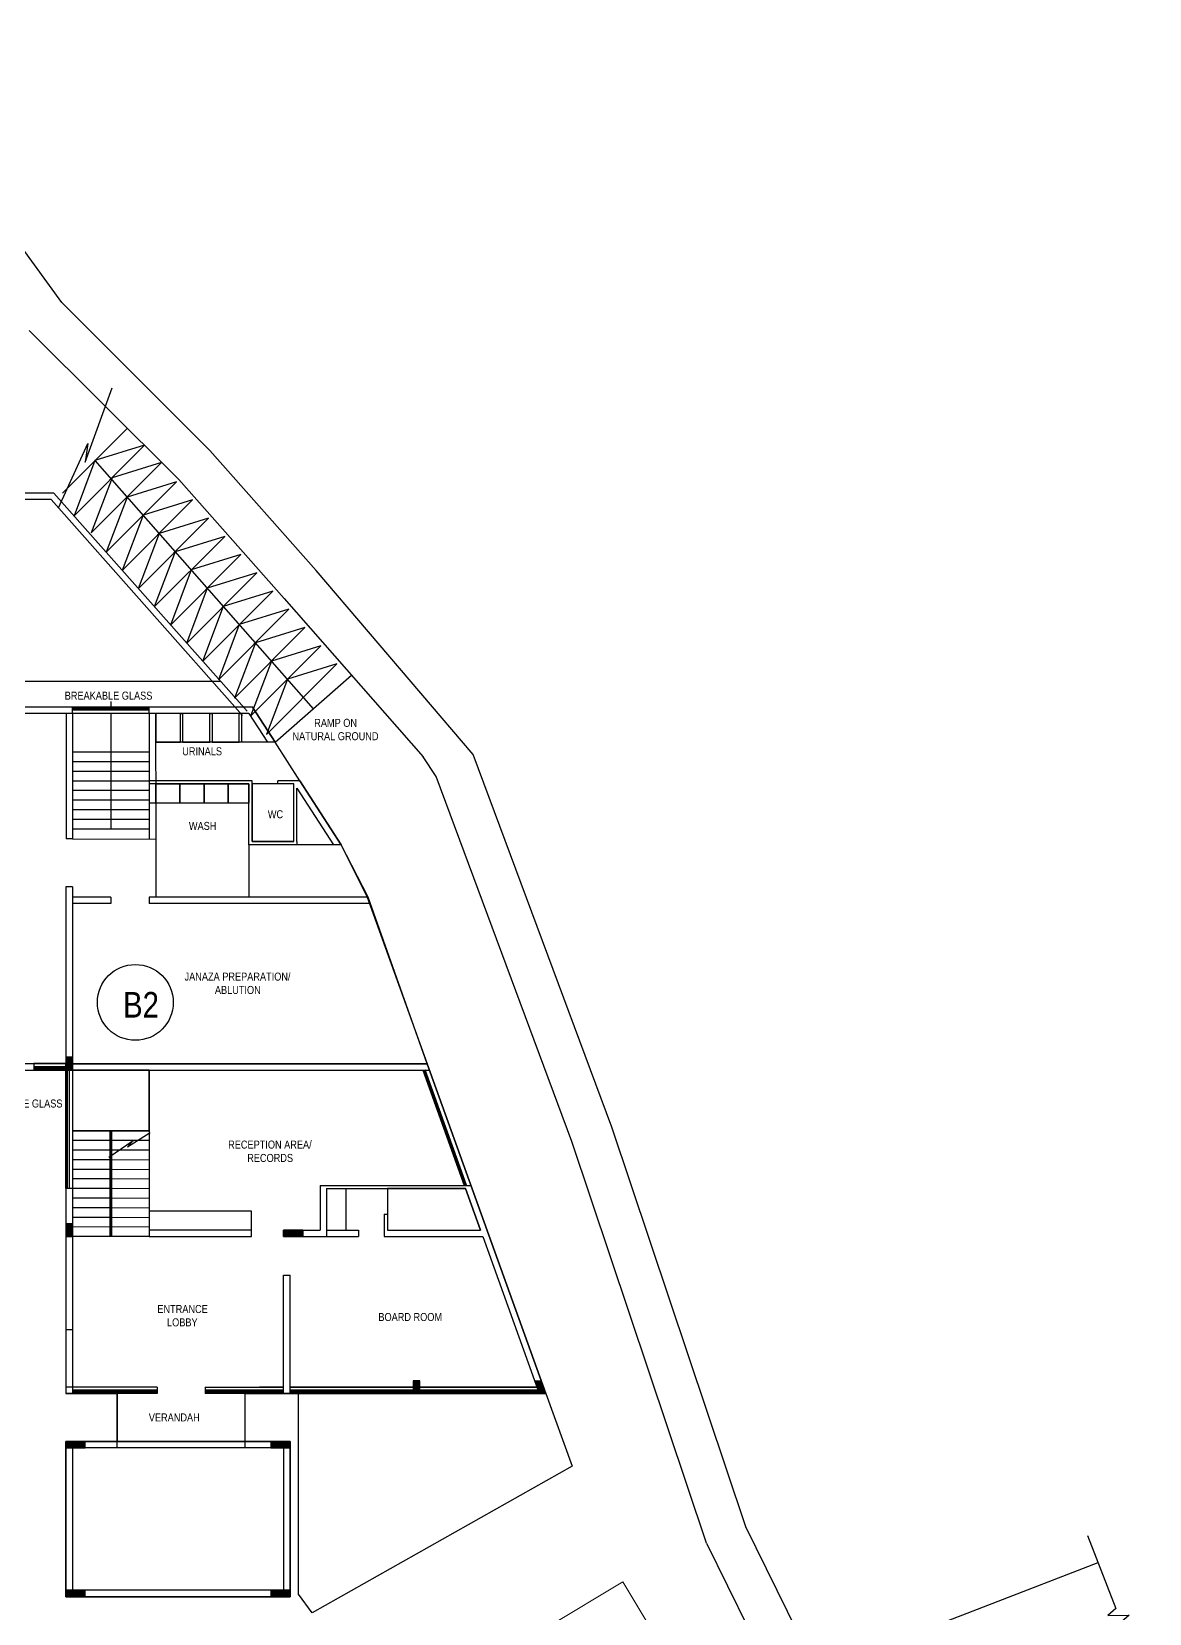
# Model space of a CAD drawing. Header units: metres. Extents: x -705149 to -704678, y -35173 to -35072.
# Drawn here: x -704712.51 to -704677.6, y -35132.01 to -35082.61 of the extents above; entities that cross this region are included whole.
import ezdxf

# ---------------------------------------------------------------- set-up
doc = ezdxf.new("R2010")
doc.units = ezdxf.units.M
doc.header["$LTSCALE"] = 1500
doc.linetypes.add('DASHED2', pattern=[0.375, 0.25, -0.125])
for name, color, linetype in [('BATH', 3, 'Continuous'), ('BLK_1_FLR_3_SP_WC', 7, 'Continuous'), ('BLK_2_FLR_0_BLT_UP_AREA', 1, 'Continuous'), ('BLK_2_FLR_0_BLT_UP_AREA_DEDUCT', 1, 'Continuous'), ('Lines', 7, 'Continuous'), ('PARKING_SLOT', 157, 'Continuous'), ('TWO_WHEELER_PARKING', 8, 'Continuous'), ('URINAL', 7, 'Continuous'), ('WALL', 7, 'Continuous'), ('walls', 50, 'Continuous'), ('WATER_CLOSET', 7, 'Continuous'), ('WC_BATH', 7, 'Continuous')]:
    doc.layers.add(name, color=color, linetype=linetype)
doc.styles.add('style4', font='arial.ttf', dxfattribs={"height": 100})

msp = doc.modelspace()

# ---------------------------------------------------------------- hatches: boundary and pattern name
at = {"layer": 'walls', "linetype": 'Continuous'}
h = msp.add_hatch(color=3, dxfattribs=at)
h.dxf.hatch_style = 1
h.paths.add_polyline_path([(-704711.23779, -35114.64531), (-704711.43779, -35114.64531), (-704711.43779, -35115.04531), (-704711.23779, -35115.04531)])
h = msp.add_hatch(color=3, dxfattribs=at)
h.dxf.hatch_style = 1
h.paths.add_polyline_path([(-704711.23826, -35119.84531), (-704711.43826, -35119.84531), (-704711.43826, -35120.24531), (-704711.23826, -35120.24531)])
h = msp.add_hatch(color=3, dxfattribs=at)
h.dxf.hatch_style = 1
h.paths.add_polyline_path([(-704704.63949, -35120.24554), (-704704.03949, -35120.24554), (-704704.03949, -35120.04554), (-704704.63949, -35120.04554)])
h = msp.add_hatch(color=3, dxfattribs=at)
h.dxf.hatch_style = 1
h.paths.add_polyline_path([(-704700.38868, -35124.74597), (-704700.58868, -35124.74597), (-704700.58868, -35125.14597), (-704700.38868, -35125.14597)])
h = msp.add_hatch(color=3, dxfattribs=at)
h.dxf.hatch_style = 1
h.paths.add_polyline_path([(-704696.58969, -35124.74597), (-704696.80226, -35124.74597), (-704696.65825, -35125.14597), (-704696.44568, -35125.14597)])
h = msp.add_hatch(color=3, dxfattribs=at)
h.dxf.hatch_style = 1
h.paths.add_polyline_path([(-704711.43868, -35126.84501), (-704710.83868, -35126.84501), (-704710.83868, -35126.64501), (-704711.43868, -35126.64501)])
h = msp.add_hatch(color=3, dxfattribs=at)
h.dxf.hatch_style = 1
h.paths.add_polyline_path([(-704705.03868, -35126.84501), (-704704.43868, -35126.84501), (-704704.43868, -35126.64501), (-704705.03868, -35126.64501)])
h = msp.add_hatch(color=3, dxfattribs=at)
h.dxf.hatch_style = 1
h.paths.add_polyline_path([(-704711.43868, -35131.49296), (-704710.83868, -35131.49296), (-704710.83868, -35131.29296), (-704711.43868, -35131.29296)])
h = msp.add_hatch(color=3, dxfattribs=at)
h.dxf.hatch_style = 1
h.paths.add_polyline_path([(-704705.03868, -35131.49296), (-704704.43868, -35131.49296), (-704704.43868, -35131.29296), (-704705.03868, -35131.29296)])

# ---------------------------------------------------------------- linework, layer by layer
at = {"layer": 'BATH', "linetype": 'Continuous', "elevation": 197.15811}
for points in [[(-704708.63585, -35106.10715), (-704707.88085, -35106.10715), (-704707.88085, -35106.70715), (-704708.63585, -35106.70715)], [(-704707.88085, -35106.10715), (-704707.12585, -35106.10715), (-704707.12585, -35106.70715), (-704707.88085, -35106.70715)], [(-704707.12585, -35106.10715), (-704706.37085, -35106.10715), (-704706.37085, -35106.70715), (-704707.12585, -35106.70715)], [(-704706.37085, -35106.10715), (-704705.72574, -35106.10715), (-704705.72574, -35106.70715), (-704706.37085, -35106.70715)]]:
    msp.add_lwpolyline(points, close=True, dxfattribs=at)
at = {"layer": 'BLK_1_FLR_3_SP_WC', "linetype": 'Continuous', "elevation": 197.01733}
msp.add_lwpolyline([(-704711.23887, -35116.94531), (-704708.83779, -35116.94531), (-704708.83779, -35115.04546), (-704711.23887, -35115.04546)], close=True, dxfattribs=at)
at = {"layer": 'BLK_2_FLR_0_BLT_UP_AREA', "color": 16, "linetype": 'Continuous', "elevation": 197.07291}
msp.add_lwpolyline([(-704718.31361, -35103.70689), (-704718.34637, -35115.04485), (-704711.39067, -35115.04531), (-704711.39089, -35114.8453), (-704700.15381, -35114.84602), (-704702.00436, -35109.64581), (-704702.84628, -35108.00715), (-704704.13476, -35106.00715), (-704704.90801, -35104.80689), (-704705.61668, -35103.70689)], close=True, dxfattribs=at)
at = {"layer": 'BLK_2_FLR_0_BLT_UP_AREA', "color": 7, "linetype": 'Continuous', "elevation": 197.25836}
msp.add_lwpolyline([(-704711.43868, -35131.49296), (-704704.43868, -35131.49296), (-704704.43868, -35126.64501), (-704705.83873, -35126.64501), (-704705.83873, -35125.14462), (-704696.44637, -35125.14406), (-704700.15381, -35114.84602), (-704711.43779, -35114.83677), (-704711.43873, -35125.14483), (-704709.83873, -35125.14986), (-704709.83873, -35126.64501), (-704711.43868, -35126.64501)], close=True, dxfattribs=at)
at = {"layer": 'BLK_2_FLR_0_BLT_UP_AREA_DEDUCT', "color": 7, "linetype": 'Continuous', "elevation": 197.25836}
msp.add_lwpolyline([(-704711.43868, -35126.64501), (-704704.43868, -35126.64501), (-704704.43868, -35131.49296), (-704711.43868, -35131.49296)], close=True, dxfattribs=at)
at = {"layer": 'Lines', "color": 1, "linetype": 'Continuous'}
for p, q in [((-704707.90929, -35096.60441, 197.07291), (-704712.58312, -35091.94116, 197.07291)), ((-704707.90929, -35096.60441, 197.07291), (-704712.58312, -35091.94116, 197.07291)), ((-704704.62491, -35100.3115, 197.07291), (-704707.90929, -35096.60441, 197.07291)), ((-704704.62491, -35100.3115, 197.07291), (-704707.90929, -35096.60441, 197.07291)), ((-704705.92413, -35103.97215, 197.07291), (-704711.902, -35097.22492, 197.07291)), ((-704705.77444, -35103.83952, 197.07291), (-704711.81199, -35097.02492, 197.07291)), ((-704704.62491, -35100.3115, 197.07291), (-704700.27683, -35105.26072, 197.07291)), ((-704699.87963, -35105.8742, 197.07291), (-704700.27683, -35105.26072, 197.07291)), ((-704699.87963, -35105.8742, 197.07291), (-704700.27683, -35105.26072, 197.07291)), ((-704695.64221, -35117.2723, 197.07291), (-704699.87963, -35105.8742, 197.07291)), ((-704691.43478, -35129.81915, 197.07291), (-704695.64221, -35117.2723, 197.07291)), ((-704691.43478, -35129.81915, 197.07291), (-704690.11966, -35132.48896, 197.07291))]:
    msp.add_line(p, q, dxfattribs=at)
at = {"layer": 'Lines', "color": 140, "linetype": 'Continuous'}
msp.add_line((-704687.31397, -35133.55813, 197.07291), (-704679.2037, -35130.41932, 197.07291), dxfattribs=at)
at = {"layer": 'Lines', "color": 10, "linetype": 'Continuous', "elevation": 197.07291}
msp.add_lwpolyline([(-704688.57925, -35132.61124), (-704690.20421, -35129.31242), (-704694.39012, -35116.82975), (-704698.71692, -35105.19123), (-704703.62279, -35099.44027), (-704706.94251, -35095.69329), (-704711.57093, -35091.07535), (-704714.91334, -35086.47853), (-704717.72745, -35082.61152)], dxfattribs=at)
at = {"layer": 'Lines', "color": 140, "linetype": 'Continuous', "elevation": 197.07291}
msp.add_lwpolyline([(-704679.52854, -35129.57999), (-704678.6452, -35131.86244), (-704678.89285, -35132.07891), (-704678.23513, -35132.06563), (-704678.48278, -35132.2821), (-704677.59943, -35134.56455)], dxfattribs=at)
at = {"layer": 'PARKING_SLOT', "color": 0, "lineweight": 0, "elevation": 101}
msp.add_lwpolyline([(-704693.5313, -35137.13405), (-704696.36365, -35132.41941), (-704694.04919, -35131.02899), (-704691.21684, -35135.74362)], close=True, dxfattribs=at)
at = {"layer": 'TWO_WHEELER_PARKING', "color": 1, "linetype": 'Continuous', "elevation": 101}
msp.add_lwpolyline([(-704704.17547, -35131.40977), (-704704.17584, -35125.14452), (-704696.44637, -35125.14406), (-704695.63008, -35127.41146), (-704703.74807, -35131.99804)], close=True, dxfattribs=at)
at = {"layer": 'URINAL', "linetype": 'Continuous'}
for points, elevation in [([(-704708.6364, -35104.80689), (-704707.86454, -35104.80689), (-704707.86454, -35103.90689), (-704708.6364, -35103.90689)], 197.10779), ([(-704707.79581, -35104.80689), (-704706.9447, -35104.80689), (-704706.9447, -35103.90689), (-704707.79581, -35103.90689)], 197.10779), ([(-704706.87596, -35104.80689), (-704706.02486, -35104.80689), (-704706.02486, -35103.90689), (-704706.87596, -35103.90689)], 197.10775)]:
    msp.add_lwpolyline(points, close=True, dxfattribs=dict(at, elevation=elevation))
at = {"layer": 'walls', "color": 3, "linetype": 'Continuous'}
for p, q in [((-704710.83808, -35096.05651, 197.09386), (-704709.99068, -35093.74134, 197.09386)), ((-704711.54478, -35097.02492, 197.07291), (-704709.5209, -35094.99644, 197.07291)), ((-704711.67223, -35097.48426, 197.07291), (-704710.75533, -35095.47817, 197.09386)), ((-704711.18362, -35097.73417, 197.07291), (-704708.98528, -35095.53085, 197.07291)), ((-704710.75533, -35095.47817, 197.09386), (-704710.83808, -35096.05651, 197.09386)), ((-704708.98528, -35095.53085, 197.07291), (-704710.53284, -35096.01068, 197.07291)), ((-704710.53284, -35096.01068, 197.07291), (-704711.18362, -35097.73417, 197.07291)), ((-704710.648, -35098.26857, 197.07291), (-704708.44967, -35096.06525, 197.07291)), ((-704710.53284, -35096.01068, 197.07291), (-704703.71363, -35103.75758, 197.09035)), ((-704708.44967, -35096.06525, 197.07291), (-704709.99723, -35096.54509, 197.07291)), ((-704709.99723, -35096.54509, 197.07291), (-704710.648, -35098.26857, 197.07291)), ((-704710.18167, -35098.87242, 197.07291), (-704707.98334, -35096.6691, 197.07291)), ((-704707.98334, -35096.6691, 197.07291), (-704709.5309, -35097.14893, 197.07291)), ((-704711.902, -35097.22492, 197.07291), (-704720.58097, -35097.22492, 197.07291)), ((-704711.81199, -35097.02492, 197.07291), (-704720.58039, -35097.02492, 197.07291)), ((-704709.5309, -35097.14893, 197.07291), (-704710.18167, -35098.87242, 197.07291)), ((-704709.6807, -35099.44154, 197.07291), (-704707.48237, -35097.23822, 197.07291)), ((-704707.48237, -35097.23822, 197.07291), (-704709.02993, -35097.71806, 197.07291)), ((-704709.02993, -35097.71806, 197.07291), (-704709.6807, -35099.44154, 197.07291)), ((-704709.17973, -35100.01067, 197.07291), (-704706.9814, -35097.80735, 197.07291)), ((-704706.9814, -35097.80735, 197.07291), (-704708.52895, -35098.28718, 197.07291)), ((-704708.52895, -35098.28718, 197.07291), (-704709.17973, -35100.01067, 197.07291)), ((-704708.67875, -35100.57979, 197.07291), (-704706.48042, -35098.37647, 197.07291)), ((-704706.48042, -35098.37647, 197.07291), (-704708.02798, -35098.85631, 197.07291)), ((-704708.02798, -35098.85631, 197.07291), (-704708.67875, -35100.57979, 197.07291)), ((-704708.17778, -35101.14892, 197.07291), (-704705.97945, -35098.9456, 197.07291)), ((-704705.97945, -35098.9456, 197.07291), (-704707.52701, -35099.42543, 197.07291)), ((-704707.52701, -35099.42543, 197.07291), (-704708.17778, -35101.14892, 197.07291)), ((-704707.67681, -35101.71804, 197.07291), (-704705.47848, -35099.51472, 197.07291)), ((-704705.47848, -35099.51472, 197.07291), (-704707.02604, -35099.99456, 197.07291)), ((-704707.02604, -35099.99456, 197.07291), (-704707.67681, -35101.71804, 197.07291)), ((-704707.17584, -35102.28717, 197.07291), (-704704.97751, -35100.08385, 197.07291)), ((-704704.97751, -35100.08385, 197.07291), (-704706.52506, -35100.56368, 197.07291)), ((-704706.52506, -35100.56368, 197.07291), (-704707.17584, -35102.28717, 197.07291)), ((-704706.67487, -35102.85629, 197.07291), (-704704.47654, -35100.65297, 197.07291)), ((-704704.47654, -35100.65297, 197.07291), (-704706.02409, -35101.13281, 197.07291)), ((-704706.02409, -35101.13281, 197.07291), (-704706.67487, -35102.85629, 197.07291)), ((-704706.17389, -35103.42541, 197.07291), (-704703.97556, -35101.2221, 197.07291)), ((-704703.97556, -35101.2221, 197.07291), (-704705.52312, -35101.70193, 197.07291)), ((-704705.52312, -35101.70193, 197.07291), (-704706.17389, -35103.42541, 197.07291)), ((-704705.67292, -35103.99454, 197.07291), (-704703.47459, -35101.79122, 197.07291)), ((-704703.47459, -35101.79122, 197.07291), (-704705.02215, -35102.27106, 197.07291)), ((-704705.02215, -35102.27106, 197.07291), (-704705.67292, -35103.99454, 197.07291)), ((-704705.17195, -35104.56366, 197.07291), (-704702.97362, -35102.36035, 197.07291)), ((-704704.90801, -35104.80689, 197.10779), (-704702.51925, -35102.70828, 197.07291)), ((-704702.97362, -35102.36035, 197.07291), (-704704.52118, -35102.84018, 197.07291)), ((-704704.52118, -35102.84018, 197.07291), (-704705.17195, -35104.56366, 197.07291)), ((-704705.61668, -35103.70689, 197.07291), (-704718.31361, -35103.70689, 197.07291)), ((-704711.23678, -35103.90689, 197.07291), (-704711.23678, -35103.70689, 197.07291)), ((-704710.0301, -35103.70689, 197.07291), (-704710.02293, -35103.52907, 197.09386)), ((-704708.83678, -35103.90689, 197.07295), (-704708.83678, -35103.70689, 197.07291)), ((-704705.61668, -35103.70689, 197.07291), (-704704.90801, -35104.80689, 197.07291)), ((-704705.72574, -35103.90689, 197.07291), (-704718.11419, -35103.90689, 197.07291)), ((-704711.43678, -35103.90698, 197.07291), (-704711.43512, -35107.82589, 197.22459)), ((-704711.23678, -35103.90689, 197.13586), (-704711.23714, -35107.8261, 197.11192)), ((-704708.83678, -35103.74023, 197.07293), (-704711.23678, -35103.74023, 197.07291)), ((-704708.83678, -35103.77356, 197.07293), (-704711.23678, -35103.77356, 197.07291)), ((-704708.83678, -35103.80689, 197.07293), (-704711.23678, -35103.80689, 197.07291)), ((-704711.23678, -35103.90689, 197.07291), (-704711.23521, -35107.60879, 197.21619)), ((-704710.03678, -35103.90638, 197.07291), (-704710.03526, -35107.50663, 197.21226)), ((-704708.83678, -35103.90587, 197.07291), (-704708.83526, -35107.50639, 197.21227)), ((-704708.63678, -35103.90579, 197.07291), (-704708.63526, -35107.50631, 197.21227)), ((-704705.72574, -35103.90689, 197.07291), (-704705.14593, -35104.80689, 197.07291)), ((-704711.23655, -35105.10686, 197.07291), (-704708.83627, -35105.10639, 197.06813)), ((-704704.90801, -35104.80689, 197.10779), (-704708.6364, -35104.80689, 197.10779)), ((-704711.23649, -35105.40686, 197.07291), (-704708.83615, -35105.40639, 197.06813)), ((-704711.23643, -35105.70686, 197.07291), (-704708.83602, -35105.70639, 197.06813)), ((-704711.23638, -35106.00686, 197.07291), (-704708.83589, -35106.00639, 197.06813)), ((-704705.62574, -35106.00715, 196.99846), (-704708.83611, -35106.00715, 196.99846)), ((-704705.72574, -35106.10715, 196.99846), (-704708.83611, -35106.10715, 196.99846)), ((-704705.72574, -35108.00715, 197.07291), (-704705.72574, -35106.10715, 197.07291)), ((-704705.62574, -35107.90715, 197.07291), (-704705.62574, -35106.00715, 197.07291)), ((-704704.13476, -35106.00715, 196.99846), (-704704.82574, -35106.00715, 196.99846)), ((-704704.82574, -35106.10715, 197.07291), (-704704.82574, -35106.00715, 197.07291)), ((-704704.32442, -35106.10715, 196.99846), (-704704.82574, -35106.10715, 196.99846)), ((-704704.32442, -35107.90715, 197.14737), (-704704.32442, -35106.10715, 197.14737)), ((-704704.13476, -35106.00715, 197.07291), (-704702.84628, -35108.00715, 197.07291)), ((-704711.23632, -35106.30686, 197.07291), (-704708.83577, -35106.30639, 197.06813)), ((-704711.23626, -35106.60686, 197.07291), (-704708.83564, -35106.60639, 197.06813)), ((-704704.22442, -35107.90715, 197.14737), (-704704.22442, -35106.23727, 197.14737)), ((-704704.22442, -35106.23727, 197.07291), (-704703.08419, -35108.00715, 197.07291)), ((-704711.2362, -35106.90686, 197.07291), (-704708.83551, -35106.90639, 197.06813)), ((-704705.72574, -35106.70715, 196.99846), (-704708.83611, -35106.70715, 196.99846)), ((-704711.23614, -35107.20686, 197.07291), (-704708.83538, -35107.20639, 197.06813)), ((-704711.23608, -35107.50686, 197.07291), (-704708.83526, -35107.50639, 197.06813)), ((-704708.83526, -35107.50639, 197.21227), (-704708.83526, -35107.8296, 197.19806)), ((-704708.63526, -35107.50639, 197.21227), (-704708.63526, -35109.64581, 197.11821)), ((-704711.23714, -35107.8261, 197.12892), (-704711.43641, -35107.82589, 197.1628)), ((-704711.23714, -35107.8261, 197.11192), (-704708.63526, -35107.82989, 197.19804)), ((-704702.84628, -35108.00715, 196.99846), (-704705.72574, -35108.00715, 196.99846)), ((-704705.72574, -35108.00715, 197.07291), (-704705.72574, -35109.64581, 197.11821)), ((-704704.32442, -35107.90715, 196.99846), (-704705.62574, -35107.90715, 196.99846)), ((-704704.22442, -35107.90715, 197.14737), (-704704.22442, -35108.00715, 196.99846)), ((-704702.84628, -35108.00715, 197.07291), (-704702.02596, -35109.64581, 197.07291)), ((-704711.43728, -35109.32589, 197.16712), (-704711.43873, -35125.14483, 197.25836)), ((-704711.23727, -35109.3261, 197.12867), (-704711.43802, -35109.32589, 197.1628)), ((-704711.23727, -35109.3261, 197.10276), (-704711.2387, -35125.14483, 197.00613)), ((-704710.03526, -35109.84581, 197.11821), (-704711.23732, -35109.84581, 197.11821)), ((-704710.03526, -35109.64581, 197.11821), (-704711.2373, -35109.64581, 197.11821)), ((-704710.03526, -35109.64581, 197.11821), (-704710.03526, -35109.84581, 197.10941)), ((-704702.00436, -35109.64581, 197.11821), (-704708.83526, -35109.64581, 197.11821)), ((-704708.83526, -35109.64581, 197.11821), (-704708.83526, -35109.84581, 197.10941)), ((-704701.93236, -35109.84581, 197.11821), (-704708.83526, -35109.84581, 197.11821)), ((-704718.34637, -35115.04485, 197.04736), (-704711.43781, -35115.04529, 197.01818)), ((-704718.1458, -35114.84486, 197.07291), (-704711.43779, -35114.83677, 197.06782)), ((-704712.43779, -35114.93677, 197.06782), (-704711.43779, -35114.93677, 197.06782)), ((-704712.43779, -35114.9701, 197.06782), (-704711.43779, -35114.9701, 197.06782)), ((-704712.43779, -35115.00343, 197.06782), (-704711.43779, -35115.00343, 197.06782)), ((-704711.23779, -35114.64531, 197.06782), (-704711.43779, -35114.64531, 197.06782)), ((-704711.43779, -35115.04529, 197.01818), (-704700.08181, -35115.04603, 196.9702)), ((-704711.43779, -35115.04531, 197.06782), (-704711.23779, -35115.04531, 197.06782)), ((-704711.43777, -35114.84529, 197.01818), (-704700.15381, -35114.84602, 196.97051)), ((-704708.83779, -35115.04546, 197.06782), (-704708.83826, -35120.24486, 197.03606)), ((-704700.29438, -35115.04601, 197.07291), (-704698.9983, -35118.64609, 197.07291)), ((-704700.26302, -35115.03472, 197.07291), (-704698.96694, -35118.6348, 197.07291)), ((-704700.23166, -35115.02343, 197.07291), (-704698.93558, -35118.62351, 197.07291)), ((-704700.15381, -35114.84602, 197.07291), (-704696.44637, -35125.14406, 197.07291)), ((-704708.83887, -35116.94486, 197.03606), (-704711.23887, -35116.94531, 197.01733)), ((-704710.06296, -35116.94508, 197.05622), (-704710.06326, -35120.24508, 197.03606)), ((-704710.03796, -35116.94508, 197.05622), (-704710.03826, -35120.24508, 197.03606)), ((-704710.01296, -35116.94509, 197.05622), (-704710.01326, -35120.24509, 197.03606)), ((-704709.51986, -35117.43893, 197.03218), (-704708.80801, -35116.98901, 197.03218)), ((-704710.06299, -35117.24509, 197.02651), (-704711.23881, -35117.24531, 197.01733)), ((-704710.06301, -35117.54509, 197.02651), (-704711.23876, -35117.54531, 197.01733)), ((-704710.09635, -35117.76411, 196.96502), (-704709.33651, -35117.24495, 197.03218)), ((-704708.83876, -35117.54486, 197.03606), (-704710.01301, -35117.54508, 197.0269)), ((-704708.83881, -35117.24486, 197.03606), (-704710.01299, -35117.24508, 197.0269)), ((-704709.33651, -35117.24495, 197.03218), (-704709.51986, -35117.43893, 197.03218)), ((-704710.06304, -35117.84509, 197.02651), (-704711.2387, -35117.84531, 197.01733)), ((-704710.06307, -35118.14509, 197.02651), (-704711.23865, -35118.14531, 197.01733)), ((-704710.06309, -35118.44509, 197.02651), (-704711.23859, -35118.44531, 197.01733)), ((-704710.06312, -35118.74509, 197.02651), (-704711.23853, -35118.74531, 197.01733)), ((-704703.4983, -35118.64577, 197.0728), (-704703.49884, -35120.04581, 196.96551)), ((-704703.4983, -35118.64581, 197.0728), (-704698.78573, -35118.64611, 196.96056)), ((-704703.29834, -35118.74582, 197.06514), (-704703.29892, -35120.24582, 196.95019)), ((-704703.29834, -35118.74582, 196.98379), (-704698.96229, -35118.7461, 196.96547)), ((-704702.69834, -35118.74586, 197.06516), (-704702.69884, -35120.04586, 196.96553)), ((-704698.96229, -35118.7461, 197.07291), (-704698.49427, -35120.04613, 197.07291)), ((-704710.06315, -35119.04509, 197.0265), (-704711.23848, -35119.04531, 197.01733)), ((-704710.06317, -35119.34509, 197.0265), (-704711.23842, -35119.34531, 197.01733)), ((-704705.63949, -35119.4459, 196.95159), (-704708.83818, -35119.4459, 197.00181)), ((-704705.63949, -35120.04594, 196.95159), (-704705.63949, -35119.44594, 196.95159)), ((-704711.23826, -35119.84531, 197.01733), (-704711.43826, -35119.84531, 197.01733)), ((-704710.0632, -35119.64509, 197.0265), (-704711.23837, -35119.64531, 197.01733)), ((-704710.06323, -35119.94509, 197.0265), (-704711.23831, -35119.94531, 197.01733)), ((-704701.49865, -35119.54593, 197.00388), (-704701.49892, -35120.24593, 196.95024)), ((-704701.49865, -35119.54593, 196.97619), (-704701.39865, -35119.54594, 196.97576)), ((-704701.39865, -35119.54594, 197.00388), (-704701.39884, -35120.04594, 196.96557)), ((-704711.43826, -35120.24531, 197.01733), (-704711.23826, -35120.24531, 197.01733)), ((-704708.83826, -35120.24486, 197.03606), (-704711.23826, -35120.24531, 197.01733)), ((-704708.83826, -35120.24486, 196.99936), (-704705.63946, -35120.24426, 196.95683)), ((-704705.63949, -35120.0459, 196.95454), (-704708.83824, -35120.0459, 197.00181)), ((-704705.63946, -35120.24426, 196.95683), (-704705.63949, -35120.04594, 196.95159)), ((-704704.63946, -35120.24408, 196.95683), (-704704.63949, -35120.04578, 196.95159)), ((-704704.43949, -35120.04574, 196.98861), (-704703.49884, -35120.04581, 196.98464)), ((-704704.43946, -35120.24404, 196.96642), (-704702.29892, -35120.24365, 196.95039)), ((-704704.03952, -35120.04532, 196.68183), (-704704.03516, -35120.24411, 196.91514)), ((-704704.03949, -35120.24554, 196.95159), (-704704.03949, -35120.24411, 196.95151)), ((-704703.83949, -35120.24551, 196.95159), (-704703.83949, -35120.2441, 196.95151)), ((-704703.49892, -35120.24387, 196.95033), (-704703.49892, -35120.24574, 196.95019)), ((-704703.39892, -35120.24385, 196.95034), (-704703.39892, -35120.24578, 196.95019)), ((-704703.29884, -35120.04582, 196.98379), (-704702.29884, -35120.04588, 196.97957)), ((-704702.29884, -35120.04588, 196.96554), (-704702.29892, -35120.24562, 196.95024)), ((-704701.49892, -35120.24593, 196.97619), (-704698.42226, -35120.24613, 196.96319)), ((-704701.39884, -35120.04594, 196.97576), (-704698.49427, -35120.04613, 196.96349)), ((-704698.42226, -35120.24613, 197.07291), (-704696.65825, -35125.14597, 197.07291)), ((-704704.63927, -35121.44578, 196.98861), (-704704.43927, -35121.44579, 196.98776)), ((-704704.63868, -35125.14455, 197.25829), (-704704.63927, -35121.44578, 197.06266)), ((-704704.43868, -35125.14454, 197.25829), (-704704.43927, -35121.44579, 197.06266)), ((-704711.43852, -35123.14553, 194.02776), (-704711.23852, -35123.14548, 194.02692)), ((-704708.58868, -35124.94483, 197.25836), (-704711.43872, -35124.94483, 197.25836)), ((-704708.58868, -35124.94483, 197.15977), (-704708.58867, -35125.14483, 197.17137)), ((-704707.08868, -35124.94557, 196.9998), (-704705.38874, -35124.94568, 196.99262)), ((-704707.08868, -35124.94557, 196.9998), (-704704.63871, -35124.94573, 196.98945)), ((-704707.08868, -35124.94557, 197.15982), (-704707.08867, -35125.14469, 197.17136)), ((-704704.63871, -35124.94597, 197.25836), (-704705.38994, -35124.94597, 197.25836)), ((-704704.43871, -35124.94574, 196.98861), (-704696.73016, -35124.94624, 196.95604)), ((-704696.73025, -35124.94597, 197.25836), (-704704.43871, -35124.94597, 197.25836)), ((-704704.43868, -35124.94597, 197.25836), (-704704.43871, -35124.94597, 197.25836)), ((-704700.38868, -35124.74597, 197.25836), (-704700.58868, -35124.74597, 197.25836)), ((-704696.80226, -35124.74597, 197.25836), (-704696.58969, -35124.74597, 197.25836)), ((-704708.58867, -35125.14483, 197.25836), (-704711.43868, -35125.14483, 197.25836)), ((-704708.58868, -35125.04483, 197.16557), (-704711.23868, -35125.04483, 197.13286)), ((-704708.58868, -35125.07816, 197.16557), (-704711.23868, -35125.07816, 197.13286)), ((-704708.58868, -35125.11149, 197.16557), (-704711.23868, -35125.11149, 197.13286)), ((-704709.83873, -35126.84511, 197.26997), (-704709.83873, -35125.14483, 197.17137)), ((-704704.6387, -35125.03953, 197.25078), (-704707.08871, -35125.03953, 197.22053)), ((-704704.63869, -35125.07286, 197.25078), (-704707.08871, -35125.07286, 197.22053)), ((-704704.63869, -35125.10619, 197.25078), (-704707.08871, -35125.10619, 197.22053)), ((-704706.38821, -35125.14465, 197.25836), (-704707.08867, -35125.14469, 197.25836)), ((-704696.44637, -35125.14406, 197.07291), (-704706.38821, -35125.14465, 197.25836)), ((-704705.83873, -35126.84501, 197.26996), (-704705.83873, -35125.14462, 197.17136)), ((-704696.69459, -35125.04502, 197.1679), (-704704.4387, -35125.04525, 197.2553)), ((-704696.68259, -35125.07835, 197.16776), (-704704.43869, -35125.07858, 197.2553)), ((-704696.67059, -35125.11168, 197.16763), (-704704.43868, -35125.11191, 197.2553)), ((-704700.58868, -35125.14597, 197.25836), (-704700.38868, -35125.14597, 197.25836)), ((-704705.83873, -35126.84491, 197.25836), (-704709.83873, -35126.84511, 197.25836))]:
    msp.add_line(p, q, dxfattribs=at)
at = {"layer": 'walls', "color": 3, "linetype": 'DASHED2'}
for p, q in [((-704706.60428, -35102.90689, 197.07291), (-704720.59669, -35102.90689, 197.07291)), ((-704702.02596, -35109.64581, 197.07291), (-704700.15381, -35114.84602, 197.07291)), ((-704711.43868, -35126.64501, 197.25836), (-704711.43868, -35131.49296, 197.25836)), ((-704704.43868, -35126.64501, 197.25836), (-704711.35013, -35126.64501, 197.25836)), ((-704704.43868, -35126.84501, 197.25836), (-704711.35013, -35126.84501, 197.25836)), ((-704711.23868, -35126.64501, 197.25836), (-704711.23868, -35131.49296, 197.25836)), ((-704704.63868, -35126.64501, 197.25836), (-704704.63868, -35131.49296, 197.25836)), ((-704704.43868, -35126.64501, 197.25836), (-704704.43868, -35131.49296, 197.25836)), ((-704704.43868, -35131.29296, 197.25836), (-704711.43868, -35131.29296, 197.25836)), ((-704704.43868, -35131.49296, 197.25836), (-704711.43868, -35131.49296, 197.25836))]:
    msp.add_line(p, q, dxfattribs=at)
at = {"layer": 'walls', "color": 3, "linetype": 'DASHED2', "lineweight": 0}
for p, q in [((-704708.8387, -35117.84486, 197.03606), (-704710.01304, -35117.84508, 197.0269)), ((-704708.83859, -35118.44486, 197.03606), (-704710.01309, -35118.44508, 197.0269)), ((-704708.83865, -35118.14486, 197.03606), (-704710.01307, -35118.14508, 197.0269)), ((-704708.83853, -35118.74486, 197.03606), (-704710.01312, -35118.74508, 197.0269)), ((-704708.83842, -35119.34486, 197.03606), (-704710.01317, -35119.34508, 197.02689)), ((-704708.83848, -35119.04486, 197.03606), (-704710.01315, -35119.04508, 197.0269)), ((-704708.83831, -35119.94486, 197.03606), (-704710.01323, -35119.94508, 197.02689)), ((-704708.83837, -35119.64486, 197.03606), (-704710.0132, -35119.64508, 197.02689))]:
    msp.add_line(p, q, dxfattribs=at)
at = {"layer": 'walls', "color": 3, "linetype": 'Continuous'}
for points, elevation in [([(-704707.86454, -35103.90689), (-704707.79581, -35103.90689), (-704707.79581, -35104.80689), (-704707.86454, -35104.80689)], 197.10779), ([(-704706.9447, -35103.90689), (-704706.87596, -35103.90689), (-704706.87596, -35104.80689), (-704706.9447, -35104.80689)], 197.10775), ([(-704706.02486, -35103.90689), (-704705.95612, -35103.90689), (-704705.95612, -35104.80689), (-704706.02486, -35104.80689)], 197.10771), ([(-704712.43779, -35115.03677), (-704711.43779, -35115.03677), (-704711.43779, -35114.83677), (-704712.43779, -35114.83677)], 197.06782), ([(-704711.23853, -35118.74531), (-704711.43779, -35118.74531), (-704711.43779, -35115.04529), (-704711.23853, -35115.04529)], 197.01733), ([(-704711.39067, -35115.04529), (-704711.33884, -35115.04529), (-704711.33884, -35118.74531), (-704711.39067, -35118.74531)], 197.01733), ([(-704704.63949, -35120.24554), (-704704.03949, -35120.24554), (-704704.03949, -35120.04554), (-704704.63949, -35120.04554)], 196.95159), ([(-704711.43868, -35126.84501), (-704710.83868, -35126.84501), (-704710.83868, -35126.64501), (-704711.43868, -35126.64501)], 197.25836), ([(-704705.03868, -35126.84501), (-704704.43868, -35126.84501), (-704704.43868, -35126.64501), (-704705.03868, -35126.64501)], 197.25836), ([(-704711.43868, -35131.49296), (-704710.83868, -35131.49296), (-704710.83868, -35131.29296), (-704711.43868, -35131.29296)], 197.25836), ([(-704705.03868, -35131.49296), (-704704.43868, -35131.49296), (-704704.43868, -35131.29296), (-704705.03868, -35131.29296)], 197.25836)]:
    msp.add_lwpolyline(points, close=True, dxfattribs=dict(at, elevation=elevation))
for points, elevation in [([(-704711.43779, -35114.64531), (-704711.43779, -35115.04531), (-704711.23779, -35115.04531), (-704711.23779, -35114.64531)], 197.06782), ([(-704711.43826, -35119.84531), (-704711.43826, -35120.24531), (-704711.23826, -35120.24531), (-704711.23826, -35119.84531)], 197.01733), ([(-704700.58868, -35124.74597), (-704700.58868, -35125.14597), (-704700.38868, -35125.14597), (-704700.38868, -35124.74597)], 197.25836)]:
    msp.add_lwpolyline(points, dxfattribs=dict(at, elevation=elevation))
at = {"layer": 'walls', "color": 1, "linetype": 'Continuous'}
msp.add_circle((-704709.27176, -35112.93086, 197.09386), 1.18437, dxfattribs=at)
at = {"layer": 'WATER_CLOSET', "linetype": 'Continuous', "elevation": 196.99846}
msp.add_lwpolyline([(-704704.32442, -35106.10715), (-704705.62574, -35106.10715), (-704705.62574, -35107.90715), (-704704.32442, -35107.90715)], close=True, dxfattribs=at)
at = {"layer": 'WC_BATH', "linetype": 'Continuous', "elevation": 196.96557}
msp.add_lwpolyline([(-704701.39884, -35120.04594), (-704698.49427, -35120.04613), (-704698.96229, -35118.7461), (-704701.39834, -35118.74594)], close=True, dxfattribs=at)

# ---------------------------------------------------------------- texts
at = {"layer": 'WALL', "color": 2, "attachment_point": 1, "style": 'style4'}
for s, insert, char_height, width in [('\\pi0.34496;{\\fArial Narrow|b0|i0|c0|p34;BREAKABLE GLASS}', (-704711.82212, -35103.22493, 197.09386), 0.25, 3.3916603), ('\\pi1.41539;{\\fArial Narrow|b0|i0|c0|p34;RAMP ON \\P\\pi0.73497;NATURAL GROUND}', (-704705.09946, -35104.07528, 197.09386), 0.25, 4.1213654), ('\\pi1.09377;{\\fArial Narrow|b0|i0|c0|p34;URINALS}', (-704708.89988, -35104.96289, 197.09386), 0.25, 3.3916603), ('\\pi1.46519;{\\fArial Narrow|b0|i0|c0|p34;WC}', (-704706.59814, -35106.92885, 197.09386), 0.25, 3.3916603), ('\\pi1.28024;{\\fArial Narrow|b0|i0|c0|p34;WASH}', (-704708.87855, -35107.29356, 197.09386), 0.25, 3.3916603), ('\\pi0.04474;{\\fArial Narrow|b0|i0|c0|p34;JANAZA PREPARATION/ \\P\\pi0.9917;ABLUTION}', (-704707.77856, -35111.99978, 197.09386), 0.25, 3.3916603), ('{\\fArial Narrow|b0|i0|c0|p34;B2}', (-704709.65495, -35112.60568, 197.09386), 0.8, 14.9361857), ('\\pi0.34496;{\\fArial Narrow|b0|i0|c0|p34;BREAKABLE GLASS}', (-704714.62955, -35115.96343, 197.06063), 0.25, 3.3916603), ('\\pi0.402;{\\fArial Narrow|b0|i0|c0|p34;RECEPTION AREA/ \\P\\pi0.99844;RECORDS}', (-704706.77479, -35117.24652, 197.09386), 0.25, 3.3916603), ('\\pi0.9275;{\\fArial Narrow|b0|i0|c0|p34;ENTRANCE\\P\\pi1.2296;LOBBY}', (-704709.51095, -35122.38161, 197.09386), 0.25, 3.3916603), ('\\pi0.72269;{\\fArial Narrow|b0|i0|c0|p34;BOARD ROOM}', (-704702.40249, -35122.63134, 197.09386), 0.25, 3.3916603), ('\\pi0.91309;{\\fArial Narrow|b0|i0|c0|p34;VERANDAH}', (-704709.7639, -35125.7686, 197.09386), 0.25, 3.3916603)]:
    msp.add_mtext(s, dxfattribs=dict(at, insert=insert, char_height=char_height, width=width))

doc.saveas('drawing.dxf')
